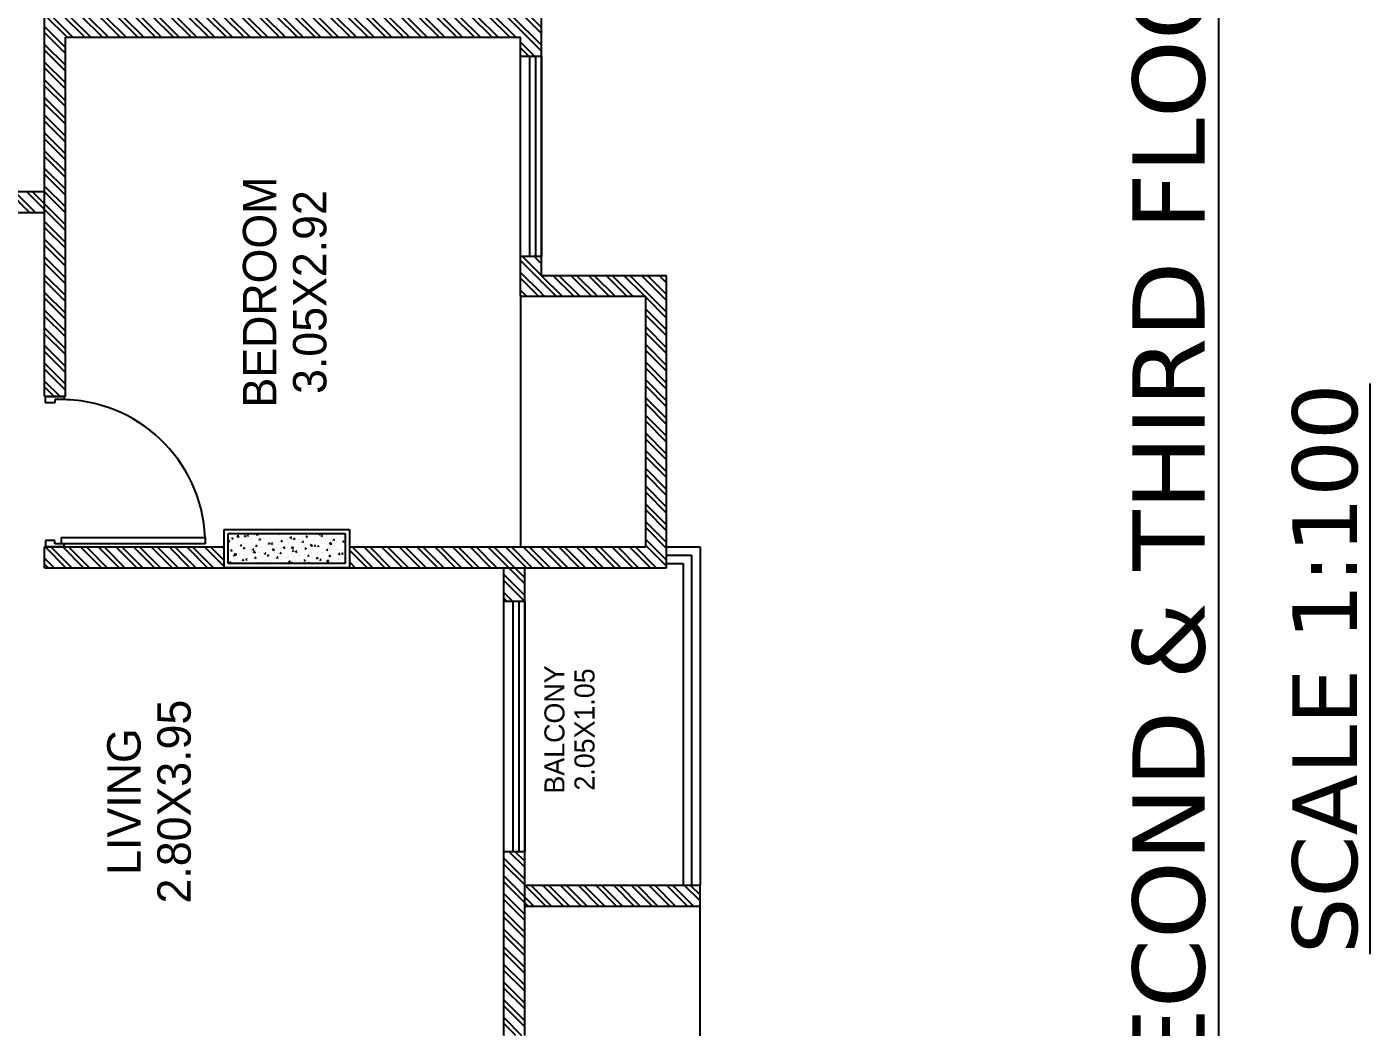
# Model space of a CAD drawing. Header units: inches. Extents: x 182687 to 187672, y -88924 to -84846.
# Drawn here: x 183074 to 183388.7, y -85364 to -85129.7 of the extents above; entities that cross this region are included whole.
import ezdxf
from ezdxf.enums import TextEntityAlignment as Align

# ---------------------------------------------------------------- set-up
doc = ezdxf.new("R2010")
doc.units = ezdxf.units.IN
doc.header["$MEASUREMENT"] = 0
doc.linetypes.add('PROYECCION', pattern=[19.05, 12.7, -6.35])
doc.styles.add('HemBha', font='GOTHIC.TTF')
doc.styles.get("Standard").update_dxf_attribs({"font": 'arial.ttf'})
pattern_1 = [(135, (181183.8516, -88790.0272), (-2.0752047, -2.0752047), []), (135, (181183.8516, -88788.6438), (-2.0752047, -2.0752047), [])]

# ---------------------------------------------------------------- blocks, each defined once
blk = doc.blocks.new('PUERTA-M-120')
at = {"color": 6}
for p, q in [((-0.075, 0.125), (-0.075, 1.275)), ((-0.075, 1.275), (-0.025, 1.275)), ((-0.025, 1.275), (-0.025, 0.125)), ((-1.2, 0), (-1.2, 0.15)), ((-1.2, 0.15), (-1.175, 0.15)), ((-1.175, 0.15), (-1.175, 0.075)), ((-0.075, 0.125), (-0.025, 0.125)), ((0, 0.15), (-0.025, 0.15)), ((-0.025, 0.15), (-0.025, 0.075)), ((0, 0), (0, 0.15)), ((-1.15, 0), (-1.2, 0)), ((-1.175, 0.075), (-1.15, 0.075)), ((-1.15, 0.075), (-1.15, 0)), ((-0.025, 0.075), (-0.05, 0.075)), ((-0.05, 0.075), (-0.05, 0)), ((-0.05, 0), (0, 0))]:
    blk.add_line(p, q, dxfattribs=at)
at = {"color": 6, "linetype": 'PROYECCION'}
blk.add_arc((-0.024, 0.125), 1.151, 92.5533, 180.6114, dxfattribs=at)
blk = doc.blocks.new('REVISED COL LAYOUT')
at = {"color": 5}
for p, q in [((90303.4, -49483.9), (90533.4, -49483.9)), ((90303.4, -50233.9), (90303.4, -49483.9)), ((90328.4, -49508.9), (90508.4, -49508.9)), ((90328.4, -50208.9), (90328.4, -49508.9)), ((90508.4, -49508.9), (90508.4, -50208.9)), ((90533.4, -49483.9), (90533.4, -50233.9)), ((90533.4, -50233.9), (90303.4, -50233.9)), ((90508.4, -50208.9), (90328.4, -50208.9))]:
    blk.add_line(p, q, dxfattribs=at)
at = {"color": 5, "linetype": 'Continuous'}
for p, q in [((90330.8, -49523.6), (90335.7, -49517.9)), ((90330.8, -49523.6), (90336.8, -49524.1)), ((90332.3, -49543.8), (90332.3, -49543.8)), ((90333.3, -49510.6), (90333.3, -49510.6)), ((90333.5, -49510.5), (90333.5, -49510.5)), ((90336.8, -49524.1), (90335.7, -49517.9)), ((90351.3, -49543.8), (90351.3, -49543.8)), ((90357.3, -49532.6), (90357.3, -49532.6)), ((90366.2, -49510.1), (90366.2, -49510.1)), ((90373.1, -49545.4), (90380.1, -49542.7)), ((90373.1, -49545.4), (90378.1, -49548.8)), ((90376.3, -49540.5), (90376.3, -49540.5)), ((90377.8, -49554.1), (90385.6, -49545.9)), ((90378.1, -49548.8), (90380.1, -49542.7)), ((90378.6, -49549.8), (90378.6, -49549.8)), ((90383.6, -49536.7), (90383.6, -49536.7)), ((90386.7, -49555.4), (90385.6, -49546)), ((90402.6, -49529.9), (90407.4, -49524.1)), ((90402.6, -49529.9), (90408.5, -49530.4)), ((90408.5, -49530.4), (90407.4, -49524.1)), ((90414.2, -49535.5), (90414.2, -49535.5)), ((90415.6, -49522.5), (90415.6, -49522.5)), ((90419.5, -49512.4), (90419.5, -49512.4)), ((90431.9, -49552), (90431.9, -49552)), ((90434.1, -49530.3), (90434.1, -49530.3)), ((90457.1, -49513.2), (90464.1, -49510.5)), ((90457.1, -49513.2), (90462.1, -49516.5)), ((90462.1, -49516.5), (90464.1, -49510.5)), ((90472.9, -49514.6), (90472.9, -49514.6)), ((90473.9, -49512.5), (90473.9, -49512.5)), ((90474.3, -49536.2), (90479.1, -49530.4)), ((90474.3, -49536.2), (90480.3, -49536.7)), ((90477.4, -49527.2), (90477.4, -49527.2)), ((90480.3, -49536.7), (90479.1, -49530.4)), ((90486.1, -49522.8), (90486.1, -49522.8)), ((90502.4, -49523.9), (90502.4, -49523.9)), ((90329.8, -49610.3), (90329.8, -49610.3)), ((90331, -49577), (90331, -49577)), ((90337.1, -49577.6), (90337.1, -49577.6)), ((90344.7, -49598.8), (90349.5, -49593.1)), ((90344.7, -49598.8), (90350.7, -49599.3)), ((90348.8, -49617.9), (90355.8, -49615.3)), ((90348.8, -49617.9), (90353.7, -49621.3)), ((90350.7, -49599.3), (90349.5, -49593.1)), ((90350, -49580), (90350, -49580)), ((90353.7, -49621.3), (90355.8, -49615.3)), ((90359.1, -49600.9), (90359.1, -49600.9)), ((90361.6, -49614.4), (90361.6, -49614.4)), ((90377.8, -49554.1), (90386.7, -49555.4)), ((90380.2, -49614.3), (90380.2, -49614.3)), ((90381.2, -49603.3), (90381.2, -49603.3)), ((90382.4, -49570), (90382.4, -49570)), ((90387.9, -49575), (90387.9, -49575)), ((90391.3, -49627.2), (90391.3, -49627.2)), ((90395.5, -49567.5), (90395.5, -49567.5)), ((90412.5, -49603.1), (90412.5, -49603.1)), ((90416.4, -49605.1), (90421.3, -49599.4)), ((90416.4, -49605.1), (90422.4, -49605.6)), ((90422.4, -49605.6), (90421.3, -49599.4)), ((90424.7, -49606.1), (90424.7, -49606.1)), ((90430.5, -49630.2), (90430.5, -49630.2)), ((90431.7, -49596.9), (90431.7, -49596.9)), ((90432.8, -49585.7), (90439.8, -49583)), ((90432.8, -49585.7), (90437.8, -49589)), ((90432.9, -49563.6), (90432.9, -49563.6)), ((90433.6, -49616.6), (90433.6, -49616.6)), ((90437.8, -49589), (90439.8, -49583)), ((90449.6, -49617.2), (90449.6, -49617.2)), ((90449.8, -49602.8), (90449.8, -49602.8)), ((90451.1, -49566.7), (90451.1, -49566.7)), ((90453.8, -49557.5), (90453.8, -49557.5)), ((90465.9, -49605.4), (90465.9, -49605.4)), ((90476.1, -49563.4), (90476.1, -49563.4)), ((90482.4, -49622.7), (90482.4, -49622.7)), ((90483.6, -49589.4), (90483.6, -49589.4)), ((90484.5, -49570.6), (90492.3, -49562.5)), ((90484.5, -49570.6), (90493.4, -49572)), ((90484.8, -49556.1), (90484.8, -49556.1)), ((90485.3, -49554.3), (90485.3, -49554.3)), ((90486.9, -49618.8), (90486.9, -49618.8)), ((90487.7, -49597.8), (90487.7, -49597.8)), ((90488.2, -49611.4), (90493, -49605.6)), ((90488.2, -49611.4), (90494.1, -49611.9)), ((90493.4, -49572), (90492.3, -49562.5)), ((90492.5, -49626), (90499.5, -49623.3)), ((90492.5, -49626), (90497.4, -49629.3)), ((90494.1, -49611.9), (90493, -49605.6)), ((90497.4, -49629.3), (90499.5, -49623.3)), ((90508, -49607.2), (90508, -49607.2)), ((90328.4, -49688.9), (90331.4, -49687.8)), ((90328.4, -49693.2), (90329.4, -49693.8)), ((90328.6, -49643.6), (90328.6, -49643.6)), ((90329.4, -49693.8), (90331.4, -49687.8)), ((90333, -49637.2), (90333, -49637.2)), ((90335.3, -49653.9), (90335.3, -49653.9)), ((90336.8, -49704.2), (90336.8, -49704.2)), ((90339.2, -49651.7), (90339.2, -49651.7)), ((90357, -49659.2), (90357, -49659.2)), ((90358.6, -49674), (90363.4, -49668.3)), ((90358.6, -49674), (90364.6, -49674.6)), ((90364.6, -49674.6), (90363.4, -49668.3)), ((90372.1, -49685), (90372.1, -49685)), ((90373.1, -49705.1), (90373.1, -49705.1)), ((90377.5, -49703.2), (90377.5, -49703.2)), ((90378.7, -49669.9), (90378.7, -49669.9)), ((90380, -49636.6), (90380, -49636.6)), ((90391, -49668), (90398.8, -49659.9)), ((90391, -49668), (90399.9, -49669.4)), ((90392.6, -49654), (90392.6, -49654)), ((90395.2, -49694.2), (90395.2, -49694.2)), ((90397.2, -49681.7), (90397.2, -49681.7)), ((90398.4, -49645.5), (90398.4, -49645.5)), ((90399.9, -49669.4), (90398.8, -49659.9)), ((90408.5, -49658.2), (90415.5, -49655.5)), ((90408.5, -49658.2), (90413.4, -49661.6)), ((90413.4, -49661.6), (90415.5, -49655.5)), ((90415.3, -49649.2), (90415.3, -49649.2)), ((90423.5, -49642.2), (90423.5, -49642.2)), ((90426.5, -49707.3), (90426.5, -49707.3)), ((90428, -49696.8), (90428, -49696.8)), ((90429.3, -49663.5), (90429.3, -49663.5)), ((90430.3, -49680.3), (90435.1, -49674.6)), ((90430.3, -49680.3), (90436.3, -49680.8)), ((90435, -49676.7), (90435, -49676.7)), ((90436.3, -49680.8), (90435.1, -49674.6)), ((90446, -49656.2), (90446, -49656.2)), ((90453.5, -49684.2), (90453.5, -49684.2)), ((90461.3, -49637.3), (90461.3, -49637.3)), ((90468.1, -49698.5), (90475.1, -49695.8)), ((90468.1, -49698.5), (90473.1, -49701.8)), ((90471.9, -49707.8), (90471.9, -49707.8)), ((90473.1, -49701.8), (90475.1, -49695.8)), ((90473.6, -49639.2), (90473.6, -49639.2)), ((90479.9, -49709.6), (90479.9, -49709.6)), ((90480, -49689.3), (90480, -49689.3)), ((90481.2, -49656), (90481.2, -49656)), ((90496.9, -49704.5), (90496.9, -49704.5)), ((90497.8, -49684.6), (90505.6, -49676.5)), ((90497.8, -49684.6), (90506.7, -49686)), ((90498.2, -49668.4), (90498.2, -49668.4)), ((90499.3, -49658.5), (90499.3, -49658.5)), ((90502, -49686.6), (90506.9, -49680.8)), ((90502, -49686.6), (90508, -49687.1)), ((90506.7, -49686), (90505.5, -49676.5)), ((90508, -49687.1), (90506.9, -49680.8)), ((90332.7, -49763.9), (90332.7, -49763.9)), ((90340.8, -49716.2), (90340.8, -49716.2)), ((90344.6, -49760.6), (90344.6, -49760.6)), ((90345.8, -49724.4), (90345.8, -49724.4)), ((90353.2, -49755.9), (90353.2, -49755.9)), ((90356.1, -49795), (90356.1, -49795)), ((90356.7, -49785.8), (90356.7, -49785.8)), ((90370.9, -49721.1), (90370.9, -49721.1)), ((90372.5, -49749.3), (90377.3, -49743.5)), ((90372.5, -49749.3), (90378.4, -49749.8)), ((90375.1, -49769.7), (90375.1, -49769.7)), ((90376.3, -49736.4), (90376.3, -49736.4)), ((90378.4, -49749.8), (90377.3, -49743.5)), ((90382.4, -49755.6), (90382.4, -49755.6)), ((90384.1, -49730.7), (90391.1, -49728)), ((90384.1, -49730.7), (90389.1, -49734.1)), ((90389.1, -49734.1), (90391.1, -49728)), ((90391, -49753.8), (90391, -49753.8)), ((90394.2, -49718.5), (90394.2, -49718.5)), ((90404.3, -49782), (90412.1, -49773.9)), ((90404.3, -49782), (90413.2, -49783.4)), ((90406.6, -49758.2), (90406.6, -49758.2)), ((90408.7, -49716.1), (90408.7, -49716.1)), ((90413.2, -49783.4), (90412.1, -49773.9)), ((90415, -49775.8), (90415, -49775.8)), ((90419.3, -49786.7), (90419.3, -49786.7)), ((90425.6, -49763.3), (90425.6, -49763.3)), ((90426.8, -49730), (90426.8, -49730)), ((90443.8, -49771), (90450.8, -49768.3)), ((90443.8, -49771), (90448.8, -49774.3)), ((90444.2, -49755.5), (90449, -49749.8)), ((90444.2, -49755.5), (90450.2, -49756.1)), ((90444.3, -49783.4), (90444.3, -49783.4)), ((90445.6, -49747.3), (90445.6, -49747.3)), ((90447.6, -49720.8), (90447.6, -49720.8)), ((90448.8, -49774.3), (90450.8, -49768.3)), ((90450.2, -49756.1), (90449, -49749.8)), ((90449.3, -49743.8), (90449.3, -49743.8)), ((90460, -49760.4), (90460, -49760.4)), ((90470.6, -49744), (90470.6, -49744)), ((90473.3, -49765.8), (90473.3, -49765.8)), ((90476.3, -49789.1), (90476.3, -49789.1)), ((90477.5, -49755.8), (90477.5, -49755.8)), ((90478.8, -49722.5), (90478.8, -49722.5)), ((90482.2, -49778.4), (90482.2, -49778.4)), ((90501, -49723), (90501, -49723)), ((90507.7, -49733.8), (90507.7, -49733.8)), ((90329.8, -49834.5), (90329.8, -49834.5)), ((90333.7, -49807), (90333.7, -49807)), ((90335.5, -49875.8), (90342.5, -49873.1)), ((90336.5, -49830.8), (90336.5, -49830.8)), ((90340.4, -49879.1), (90342.5, -49873.1)), ((90354.8, -49820.4), (90354.8, -49820.4)), ((90359.8, -49803.2), (90366.8, -49800.6)), ((90359.8, -49803.2), (90364.8, -49806.6)), ((90364.8, -49806.6), (90366.8, -49800.6)), ((90366.7, -49865.6), (90366.7, -49865.6)), ((90367.2, -49860.1), (90367.2, -49860.1)), ((90371.4, -49869.6), (90371.4, -49869.6)), ((90372.7, -49836.3), (90372.7, -49836.3)), ((90373.9, -49803), (90373.9, -49803)), ((90386.3, -49824.5), (90391.2, -49818.7)), ((90386.3, -49824.5), (90392.3, -49825)), ((90387.1, -49809.3), (90387.1, -49809.3)), ((90392.3, -49825), (90391.2, -49818.7)), ((90391.7, -49862.3), (90391.7, -49862.3)), ((90393, -49826.2), (90393, -49826.2)), ((90394.9, -49820.8), (90394.9, -49820.8)), ((90408.2, -49822.7), (90408.2, -49822.7)), ((90418, -49822.9), (90418, -49822.9)), ((90419.5, -49843.5), (90426.5, -49840.8)), ((90419.5, -49843.5), (90424.5, -49846.9)), ((90420.6, -49862.3), (90420.6, -49862.3)), ((90422, -49863.2), (90422, -49863.2)), ((90423.2, -49829.9), (90423.2, -49829.9)), ((90424.4, -49796.6), (90424.4, -49796.6)), ((90424.5, -49846.9), (90426.5, -49840.8)), ((90429.6, -49857.3), (90429.6, -49857.3)), ((90440.5, -49811.5), (90440.5, -49811.5)), ((90449.1, -49870.5), (90449.1, -49870.5)), ((90453.2, -49810.8), (90453.2, -49810.8)), ((90455.9, -49817.9), (90455.9, -49817.9)), ((90458.1, -49830.8), (90462.9, -49825)), ((90458.1, -49830.8), (90464, -49831.3)), ((90461.6, -49824.9), (90461.6, -49824.9)), ((90464, -49831.3), (90462.9, -49825)), ((90473.9, -49855.7), (90473.9, -49855.7)), ((90474, -49864.6), (90474, -49864.6)), ((90475.1, -49822.4), (90475.1, -49822.4)), ((90492.7, -49849), (90492.7, -49849)), ((90493.9, -49813.8), (90493.9, -49813.8)), ((90503.5, -49811.2), (90508.4, -49809.4)), ((90503.5, -49811.2), (90508.4, -49814.6)), ((90507.4, -49860.5), (90507.4, -49860.5)), ((90328.5, -49893.4), (90333.3, -49887.7)), ((90328.5, -49893.4), (90334.5, -49893.9)), ((90332.4, -49890.5), (90332.4, -49890.5)), ((90334.5, -49893.9), (90333.3, -49887.7)), ((90335.5, -49875.8), (90340.4, -49879.1)), ((90339.1, -49941.2), (90339.1, -49941.2)), ((90340.4, -49905), (90340.4, -49905)), ((90347.7, -49911.2), (90347.7, -49911.2)), ((90356.4, -49912.4), (90356.4, -49912.4)), ((90365.4, -49901.7), (90365.4, -49901.7)), ((90368.8, -49924.6), (90368.8, -49924.6)), ((90369, -49936.2), (90369, -49936.2)), ((90370.2, -49902.9), (90370.2, -49902.9)), ((90377, -49936.2), (90377, -49936.2)), ((90390.7, -49880.5), (90390.7, -49880.5)), ((90394.6, -49947.4), (90394.6, -49947.4)), ((90395.1, -49916), (90402.2, -49913.3)), ((90395.1, -49916), (90400.1, -49919.4)), ((90400.1, -49919.4), (90402.2, -49913.3)), ((90400.2, -49899.7), (90405, -49894)), ((90400.2, -49899.7), (90406.2, -49900.2)), ((90401.1, -49913.4), (90401.1, -49913.4)), ((90403.3, -49896.8), (90403.3, -49896.8)), ((90406.2, -49900.2), (90405, -49894)), ((90414.7, -49902.4), (90414.7, -49902.4)), ((90417.6, -49896), (90425.3, -49887.8)), ((90417.6, -49896), (90426.4, -49897.3)), ((90419.5, -49929.8), (90419.5, -49929.8)), ((90420.7, -49896.5), (90420.7, -49896.5)), ((90422.2, -49926.9), (90422.2, -49926.9)), ((90426.4, -49897.3), (90425.3, -49887.8)), ((90440.1, -49927.9), (90440.1, -49927.9)), ((90452.9, -49937.4), (90452.9, -49937.4)), ((90454.5, -49915.7), (90454.5, -49915.7)), ((90454.8, -49956.3), (90461.8, -49953.6)), ((90459.8, -49959.6), (90461.8, -49953.6)), ((90465.1, -49924.6), (90465.1, -49924.6)), ((90466.4, -49888.4), (90466.4, -49888.4)), ((90470.2, -49955.6), (90470.2, -49955.6)), ((90471.5, -49922.3), (90471.5, -49922.3)), ((90471.9, -49906), (90476.8, -49900.2)), ((90471.9, -49906), (90477.9, -49906.5)), ((90472.7, -49889), (90472.7, -49889)), ((90473, -49892.4), (90473, -49892.4)), ((90475.6, -49929.1), (90475.6, -49929.1)), ((90477.9, -49906.5), (90476.8, -49900.2)), ((90479.2, -49883.8), (90486.2, -49881.1)), ((90479.2, -49883.8), (90484.1, -49887.1)), ((90484.1, -49887.1), (90486.2, -49881.1)), ((90491.4, -49885.1), (90491.4, -49885.1)), ((90503, -49919.6), (90503, -49919.6)), ((90507.9, -49917.9), (90507.9, -49917.9)), ((90328.4, -49988.8), (90331.9, -49985.3)), ((90328.4, -49994), (90333, -49994.8)), ((90329.5, -50026.5), (90329.5, -50026.5)), ((90333, -49994.8), (90331.9, -49985.3)), ((90332.1, -50017.1), (90332.1, -50017.1)), ((90336.2, -49957.4), (90336.2, -49957.4)), ((90342.4, -49968.6), (90347.2, -49962.9)), ((90342.4, -49968.6), (90348.3, -49969.2)), ((90348.3, -49969.2), (90347.2, -49962.9)), ((90350.6, -49975.6), (90350.6, -49975.6)), ((90361.8, -50015.4), (90361.8, -50015.4)), ((90365.4, -50036.1), (90365.4, -50036.1)), ((90366.6, -50002.8), (90366.6, -50002.8)), ((90367.8, -49969.5), (90367.8, -49969.5)), ((90370.8, -49988.5), (90377.8, -49985.8)), ((90370.8, -49988.5), (90375.8, -49991.9)), ((90375.8, -49991.9), (90377.8, -49985.8)), ((90381.2, -49964.3), (90381.2, -49964.3)), ((90382.8, -50028.8), (90382.8, -50028.8)), ((90387.5, -50006.8), (90387.5, -50006.8)), ((90390.4, -50007.1), (90390.4, -50007.1)), ((90412.5, -50003.5), (90412.5, -50003.5)), ((90413.8, -49967.3), (90413.8, -49967.3)), ((90414.1, -49974.9), (90418.9, -49969.2)), ((90414.1, -49974.9), (90420.1, -49975.4)), ((90414.4, -50029.1), (90414.4, -50029.1)), ((90415.1, -50017.6), (90415.1, -50017.6)), ((90415.9, -50029.7), (90415.9, -50029.7)), ((90417.1, -49996.4), (90417.1, -49996.4)), ((90418.3, -49963.1), (90418.3, -49963.1)), ((90420.1, -49975.4), (90418.9, -49969.2)), ((90430.5, -50028.8), (90437.5, -50026.1)), ((90430.5, -50028.8), (90435.5, -50032.1)), ((90430.8, -50009.9), (90438.6, -50001.8)), ((90430.8, -50009.9), (90439.7, -50011.3)), ((90434.6, -49966.5), (90434.6, -49966.5)), ((90435.5, -50032.1), (90437.5, -50026.1)), ((90436.2, -50031.1), (90436.2, -50031.1)), ((90439.7, -50011.3), (90438.6, -50001.8)), ((90438.8, -49964), (90438.8, -49964)), ((90448.8, -49997.1), (90448.8, -49997.1)), ((90450.4, -49998.5), (90450.4, -49998.5)), ((90454.8, -49956.3), (90459.8, -49959.6)), ((90467.8, -50022.2), (90467.8, -50022.2)), ((90468.5, -50019.9), (90468.5, -50019.9)), ((90469, -49988.9), (90469, -49988.9)), ((90472.7, -50019), (90472.7, -50019)), ((90476.7, -49959), (90476.7, -49959)), ((90485.8, -49981.2), (90490.6, -49975.4)), ((90485.8, -49981.2), (90491.8, -49981.7)), ((90487.2, -50029.6), (90487.2, -50029.6)), ((90488, -49968.8), (90488, -49968.8)), ((90489.6, -50033.3), (90489.6, -50033.3)), ((90491.8, -49981.7), (90490.6, -49975.4)), ((90507.1, -49987.1), (90507.1, -49987.1)), ((90334.9, -50085.6), (90334.9, -50085.6)), ((90336, -50084.1), (90336, -50084.1)), ((90337.3, -50107.3), (90345.1, -50099.2)), ((90337.3, -50107.3), (90346.2, -50108.7)), ((90341.9, -50066.2), (90341.9, -50066.2)), ((90346.2, -50108.7), (90345.1, -50099.2)), ((90346.5, -50061), (90353.5, -50058.4)), ((90346.5, -50061), (90351.5, -50064.4)), ((90351.5, -50064.4), (90353.5, -50058.4)), ((90356.1, -50039.1), (90356.1, -50039.1)), ((90356.2, -50043.9), (90361.1, -50038.1)), ((90356.2, -50043.9), (90362.2, -50044.4)), ((90359.9, -50082.3), (90359.9, -50082.3)), ((90362.2, -50044.4), (90361.1, -50038.1)), ((90361.2, -50046.2), (90361.2, -50046.2)), ((90362.9, -50102.6), (90362.9, -50102.6)), ((90364.1, -50069.3), (90364.1, -50069.3)), ((90370.1, -50119.1), (90374.9, -50113.3)), ((90371.5, -50116.8), (90371.5, -50116.8)), ((90376.1, -50119.6), (90374.9, -50113.3)), ((90386.2, -50042.9), (90386.2, -50042.9)), ((90394.3, -50074.1), (90394.3, -50074.1)), ((90395.3, -50068.5), (90395.3, -50068.5)), ((90397.8, -50077.4), (90397.8, -50077.4)), ((90406.2, -50101.3), (90413.2, -50098.6)), ((90406.2, -50101.3), (90411.2, -50104.7)), ((90411.2, -50104.7), (90413.2, -50098.6)), ((90413.4, -50096.2), (90413.4, -50096.2)), ((90414.7, -50062.9), (90414.7, -50062.9)), ((90424.1, -50037.9), (90424.1, -50037.9)), ((90428, -50050.1), (90432.8, -50044.4)), ((90428, -50050.1), (90433.9, -50050.7)), ((90433.9, -50050.7), (90432.8, -50044.4)), ((90434.6, -50108.5), (90434.6, -50108.5)), ((90444.1, -50123.9), (90451.9, -50115.8)), ((90448.6, -50070.7), (90448.6, -50070.7)), ((90453, -50125.3), (90451.9, -50115.8)), ((90452.6, -50064.1), (90452.6, -50064.1)), ((90459.7, -50105.2), (90459.7, -50105.2)), ((90460.9, -50069), (90460.9, -50069)), ((90465.4, -50088.7), (90465.4, -50088.7)), ((90466.6, -50055.4), (90466.6, -50055.4)), ((90486, -50065.8), (90486, -50065.8)), ((90490.2, -50069.1), (90497.2, -50066.4)), ((90490.2, -50069.1), (90495.2, -50072.4)), ((90495.2, -50072.4), (90497.2, -50066.4)), ((90497.5, -50100.2), (90497.5, -50100.2)), ((90499.7, -50056.4), (90504.5, -50050.7)), ((90499.7, -50056.4), (90505.7, -50056.9)), ((90502, -50073), (90502, -50073)), ((90505.7, -50056.9), (90504.5, -50050.7)), ((90506.8, -50113.7), (90506.8, -50113.7)), ((90328.4, -50131.1), (90329.2, -50130.9)), ((90328.4, -50133), (90329.2, -50130.9)), ((90331.8, -50143.7), (90331.8, -50143.7)), ((90333.6, -50121.8), (90333.6, -50121.8)), ((90343.5, -50130.7), (90343.5, -50130.7)), ((90345.2, -50156.2), (90345.2, -50156.2)), ((90355.8, -50165.7), (90355.8, -50165.7)), ((90355.9, -50170.4), (90355.9, -50170.4)), ((90360.5, -50169.2), (90360.5, -50169.2)), ((90361.7, -50135.9), (90361.7, -50135.9)), ((90370.1, -50119.1), (90376.1, -50119.6)), ((90375.8, -50119.6), (90375.8, -50119.6)), ((90381.8, -50173.8), (90388.8, -50171.1)), ((90381.8, -50173.8), (90386.8, -50177.2)), ((90382, -50187.4), (90382, -50187.4)), ((90384, -50194.3), (90388.8, -50188.6)), ((90384, -50194.3), (90390, -50194.8)), ((90386.8, -50177.2), (90388.8, -50171.1)), ((90390, -50194.8), (90388.8, -50188.6)), ((90390.1, -50133.7), (90390.1, -50133.7)), ((90396.9, -50133), (90396.9, -50133)), ((90407.1, -50184.1), (90407.1, -50184.1)), ((90408.3, -50147.9), (90408.3, -50147.9)), ((90409.3, -50172.6), (90409.3, -50172.6)), ((90409.8, -50196.1), (90409.8, -50196.1)), ((90411, -50162.8), (90411, -50162.8)), ((90412.2, -50129.5), (90412.2, -50129.5)), ((90414.1, -50155.7), (90414.1, -50155.7)), ((90429.2, -50121.8), (90429.2, -50121.8)), ((90433.4, -50144.6), (90433.4, -50144.6)), ((90441.8, -50125.4), (90446.7, -50119.6)), ((90441.8, -50125.4), (90447.8, -50125.9)), ((90444.1, -50123.9), (90453, -50125.3)), ((90444.9, -50179.1), (90444.9, -50179.1)), ((90447.8, -50125.9), (90446.7, -50119.6)), ((90448.5, -50123.7), (90448.5, -50123.7)), ((90450.2, -50135.2), (90450.2, -50135.2)), ((90452.3, -50190.7), (90452.3, -50190.7)), ((90455.7, -50200.6), (90460.5, -50194.8)), ((90461.7, -50201.1), (90460.5, -50194.8)), ((90461.7, -50188.6), (90461.7, -50188.6)), ((90462.6, -50174.9), (90462.6, -50174.9)), ((90462.9, -50155.3), (90462.9, -50155.3)), ((90464.2, -50122), (90464.2, -50122)), ((90465.9, -50141.6), (90472.9, -50138.9)), ((90465.9, -50141.6), (90470.8, -50144.9)), ((90470.8, -50144.9), (90472.9, -50138.9)), ((90471.2, -50139.6), (90471.2, -50139.6)), ((90472.4, -50145.7), (90472.4, -50145.7)), ((90482.5, -50124.1), (90482.5, -50124.1)), ((90503.6, -50137.5), (90503.6, -50137.5)), ((90508.1, -50170.8), (90508.1, -50170.8)), ((90359.3, -50202.5), (90359.3, -50202.5)), ((90394, -50200.7), (90394, -50200.7)), ((90455.7, -50200.6), (90461.7, -50201.1)), ((90506.8, -50206.9), (90506.8, -50206.9))]:
    blk.add_line(p, q, dxfattribs=at)

msp = doc.modelspace()

# ---------------------------------------------------------------- hatches: boundary and pattern name
h = msp.add_hatch()
h.set_pattern_fill('ANSI32', color=256, scale=7.826087, angle=90)
h.set_pattern_definition(pattern_1)
h.paths.add_polyline_path([(183026.265, -85381.612), (183026.265, -85486.482), (183031.156, -85486.482), (183031.156, -85381.612)])
h.paths.add_polyline_path([(183026.265, -85263.066), (183026.265, -85365.96), (183031.156, -85365.96), (183031.156, -85263.066)])
h.paths.add_polyline_path([(183026.265, -85214.33), (183026.265, -85247.414), (183031.156, -85247.414), (183031.156, -85214.33)])
h.paths.add_polyline_path([(183026.265, -85094.962), (183026.265, -85095.084), (183026.265, -85173.243), (183031.279, -85173.243), (183078.113, -85173.243), (183078.113, -85168.351), (183031.156, -85168.351), (183031.156, -85094.962)])
h.paths.add_polyline_path([(183078.113, -85127.264), (183078.113, -85216.286), (183083.004, -85216.286), (183083.004, -85132.156), (183189.635, -85132.156), (183189.635, -85136.584), (183194.526, -85136.584), (183194.526, -85127.264)])
h.paths.add_polyline_path([(183083.004, -85251.503), (183078.113, -85251.503), (183078.113, -85256.395), (183120.178, -85256.395), (183120.178, -85251.503)])
h.paths.add_polyline_path([(183078.113, -85051.938), (183078.113, -85056.829), (183078.113, -85092.047), (183083.004, -85092.047), (183083.004, -85056.829), (183120.178, -85056.829), (183120.178, -85051.938), (183083.004, -85051.938)])
h.paths.add_polyline_path([(183149.526, -85051.938), (183149.526, -85056.829), (183194.526, -85056.829), (183194.526, -85044.442), (183189.635, -85044.442), (183189.635, -85051.938)])
h.paths.add_polyline_path([(183189.635, -85116.014), (183189.635, -85127.264), (183194.526, -85127.264), (183194.526, -85116.014)])
h = msp.add_hatch()
h.set_pattern_fill('ANSI32', color=256, scale=7.826087, angle=90)
h.set_pattern_definition(pattern_1)
h.paths.add_polyline_path([(183190.613, -85330.743), (183190.613, -85335.634), (183231.7, -85335.634), (183231.7, -85330.743)])
h.paths.add_polyline_path([(183185.722, -85256.395), (183185.722, -85264.225), (183190.613, -85264.225), (183190.613, -85256.395)])
h.paths.add_polyline_path([(183149.526, -85251.503), (183149.526, -85256.395), (183202.352, -85256.395), (183202.352, -85251.503), (183197.461, -85251.503)])
h.paths.add_polyline_path([(183185.722, -85322.912), (183185.722, -85365.96), (183190.613, -85365.96), (183190.613, -85322.912)])
h.paths.add_polyline_path([(183202.352, -85251.503), (183202.352, -85256.395), (183223.874, -85256.395), (183223.874, -85251.503), (183223.874, -85187.916), (183194.526, -85187.916), (183194.526, -85192.808), (183218.983, -85192.808), (183218.983, -85251.503)])
h.paths.add_polyline_path([(183189.635, -85183.532), (183189.635, -85192.808), (183194.557, -85192.808), (183194.557, -85183.532)])

# ---------------------------------------------------------------- linework, layer by layer
for p, q in [((183078.113, -85216.286), (183078.113, -85127.264)), ((183194.526, -85187.916), (183194.526, -85127.264)), ((183083.004, -85132.156), (183189.635, -85132.156)), ((183083.004, -85216.286), (183083.004, -85132.156)), ((183189.635, -85192.808), (183189.635, -85132.156)), ((183078.113, -85168.351), (183031.156, -85168.351)), ((183078.113, -85173.243), (183031.156, -85173.243)), ((183194.526, -85187.916), (183223.874, -85187.916)), ((183223.874, -85251.503), (183223.874, -85187.916)), ((183189.635, -85192.808), (183218.983, -85192.808)), ((183189.635, -85192.808), (183189.635, -85251.503)), ((183218.983, -85251.503), (183218.983, -85192.808)), ((183083.004, -85216.286), (183078.113, -85216.286)), ((183078.113, -85256.395), (183078.113, -85251.503)), ((183083.004, -85251.503), (183078.113, -85251.503)), ((183083.004, -85251.503), (183120.178, -85251.503)), ((183149.526, -85251.503), (183189.635, -85251.503)), ((183189.635, -85251.503), (183218.983, -85251.503)), ((183223.874, -85256.395), (183223.874, -85251.503)), ((183223.874, -85251.503), (183231.7, -85251.503)), ((183231.7, -85251.503), (183231.7, -85330.743)), ((183223.874, -85253.46), (183229.743, -85253.46)), ((183223.874, -85255.416), (183227.787, -85255.416)), ((183227.787, -85255.416), (183227.787, -85330.743)), ((183229.743, -85253.46), (183229.743, -85330.743)), ((183078.113, -85256.395), (183194.526, -85256.395)), ((183185.722, -85365.96), (183185.722, -85256.395)), ((183190.613, -85365.96), (183190.613, -85256.395)), ((183194.526, -85256.395), (183223.874, -85256.395)), ((183190.656, -85330.743), (183231.7, -85330.743)), ((183231.7, -85335.634), (183231.7, -85330.743)), ((183190.613, -85335.634), (183231.7, -85335.634)), ((183231.7, -85463.786), (183231.7, -85335.634))]:
    msp.add_line(p, q)
for points in [[(183189.635, -85183.532), (183189.635, -85136.584), (183194.526, -85136.584), (183194.526, -85183.532)], [(183191.806, -85183.532), (183191.806, -85136.584), (183193.156, -85136.584), (183193.156, -85183.532)], [(183185.722, -85322.912), (183185.722, -85264.225), (183190.613, -85264.225), (183190.613, -85322.912)], [(183187.892, -85322.912), (183187.892, -85264.225), (183189.243, -85264.225), (183189.243, -85322.912)]]:
    msp.add_lwpolyline(points, close=True)

# ---------------------------------------------------------------- block references
for name, p, xscale, yscale, zscale, rotation in [('REVISED COL LAYOUT', (181183.852, -88790.027), 0.03913043478082616, 0.03913043478082616, 0.03913043478082616, 90), ('PUERTA-M-120', (183078.307, -85251.503), 29.34782608561956, 29.34782608561956, 29.34782608561956, 270)]:
    msp.add_blockref(name, p, dxfattribs=dict(xscale=xscale, yscale=yscale, zscale=zscale, rotation=rotation))

# ---------------------------------------------------------------- texts
at = {"style": 'HemBha'}
for s, height, p in [('BEDROOM', 7.8261, (183132.406, -85191.829)), ('3.05X2.92', 7.8261, (183144.146, -85191.829)), ('BALCONY', 4.6957, (183199.935, -85294.286)), ('2.05X1.05', 4.6957, (183206.979, -85294.286)), ('2.80X3.95', 7.8261, (183112.352, -85311.177)), ('LIVING', 7.8261, (183100.613, -85311.177))]:
    msp.add_text(s, height=height, rotation=90, dxfattribs=at).set_placement(p, align=Align.CENTER)
at = {"attachment_point": 5, "rotation": 90}
for s, insert, char_height, width in [('{\\fVerdana|b0|i0|c0|p34;\\LPROPOSED SECOND & THIRD FLOOR PLAN}', (183341.639, -85277.532), 16.90435, 657.37337), ('{\\fVerdana|b0|i0|c0|p34;\\LSCALE 1:100}', (183378.236, -85280.061), 15.21391, 513.90887)]:
    msp.add_mtext(s, dxfattribs=dict(at, insert=insert, char_height=char_height, width=width))

doc.saveas('drawing.dxf')
